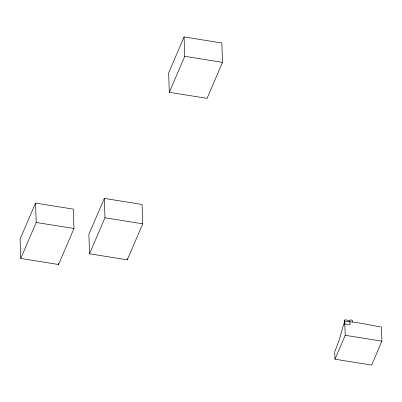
<?xml version="1.0" encoding="UTF-8"?>
<svg xmlns="http://www.w3.org/2000/svg" width="402" height="402" viewBox="0 0 402 402"><rect width="100%" height="100%" fill="white"/><g stroke="black" fill="none" stroke-linecap="round" stroke-linejoin="round"><path stroke-width="0.6" d="M35.537 203.085L20.1 239.089L20.778 258.471L58.541 264.516L73.973 228.512L73.3 209.13L35.537 203.085L36.215 222.467L20.778 258.471M104.304 198.407L88.872 234.411L89.545 253.793L127.308 259.838L142.745 223.834L142.067 204.452L104.304 198.407L104.982 217.789L89.545 253.793M184.066 36.929L168.629 72.933L169.307 92.314L207.07 98.359L222.507 62.36L221.829 42.974L184.066 36.929L184.744 56.315L169.307 92.314M344.826 320.283L344.187 321.459L344.313 325.047L344.826 323.856L350.006 324.685L349.881 321.092L347.956 320.786L347.941 320.273L344.805 319.771L344.539 320.64M334.977 359.197L334.725 351.951L339.625 338.796L342.594 327.801L344.745 321.61C357.102 321.645 369.187 325.283 381.403 326.992L381.9 341.172L371.654 365.071L334.977 359.197L345.223 335.298L344.7 320.263M349.388 321.153L350.494 319.766L352.268 320.324L352.328 322.037M184.744 56.315L222.507 62.36M104.982 217.789L142.745 223.834M36.215 222.467L73.973 228.512M345.223 335.298L381.9 341.172M127.263 258.587L127.308 259.838M58.496 263.265L58.541 264.516"/></g></svg>
